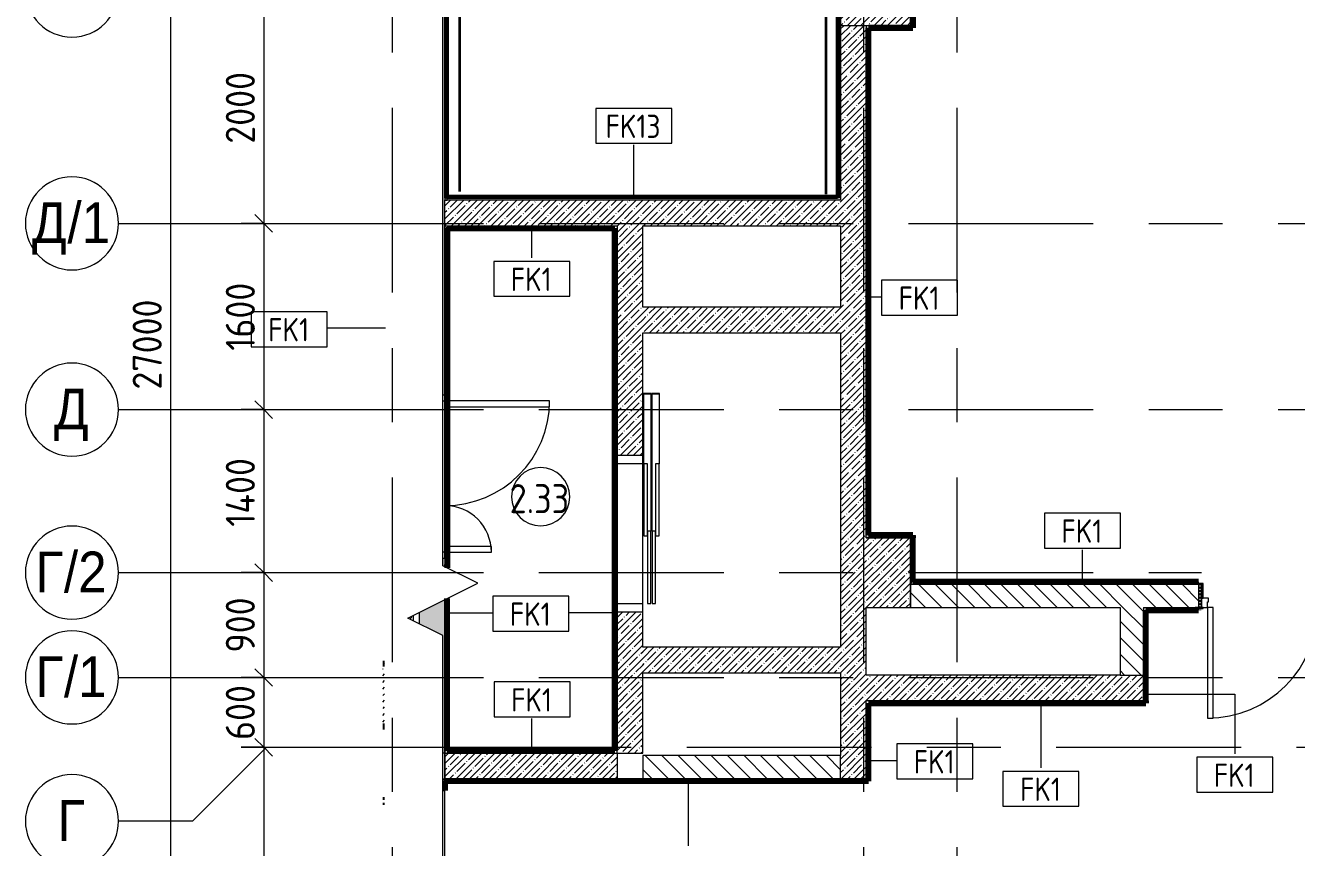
# Model space of a CAD drawing. Header units: millimetres. Extents: x 35157 to 232994, y -8553 to 29000.
# Drawn here: x 35157 to 46077, y 9639 to 16700 of the extents above; entities that cross this region are included whole.
import ezdxf

# ---------------------------------------------------------------- set-up
doc = ezdxf.new("R2010")
doc.units = ezdxf.units.MM
doc.linetypes.add('Осевая', pattern=[3175, 635, -476.25, 1587.5, -476.25])
for name, color, linetype, lineweight in [('A-ANNO-DIMS', 7, 'Continuous', 9), ('A-ANNO-DIMS-100', 7, 'Continuous', 9), ('A-AREA-IDEN', 7, 'Continuous', 9), ('A-DETL-1', 7, 'Continuous', 35), ('A-DETL-GENF', 7, 'Continuous', 9), ('A-DOOR', 7, 'Continuous', 9), ('A-DOOR-2', 7, 'Continuous', 13), ('A-DOOR-FRAM', 7, 'Continuous', 13), ('A-DOOR-FRAM-1', 7, 'Continuous', 9), ('A-WALL', 7, 'Continuous', 9), ('A-WALL-IDEN', 7, 'Continuous', 9), ('I-WALL', 7, 'Continuous', 9), ('S-COLS', 7, 'Continuous', 9), ('Оси', 7, 'Continuous', 9), ('Оси-1', 7, 'Continuous', 20), ('Оси-2', 7, 'Осевая', 9)]:
    doc.layers.add(name, color=color, linetype=linetype, lineweight=lineweight)
for name, color, linetype, lineweight, true_color in [('A-WALL-4', 7, 'Continuous', 9, 0xff80c0), ('I-WALL-18', 5, 'Continuous', 50, 0x0000ff), ('I-WALL-5', 7, 'Continuous', 9, 0xc0c0c0), ('I-WALL-9', 7, 'Continuous', 80, 0xff80c0)]:
    doc.layers.add(name, color=color, linetype=linetype, lineweight=lineweight, true_color=true_color)
doc.styles.add('Arial', font='arial.ttf', dxfattribs={"width": 0.9, "height": 350})
doc.styles.add('GOST Common', font='GOST_Common.ttf', dxfattribs={"width": 0.9, "height": 200})
doc.styles.add('GOST Common_1', font='GOST_Common.ttf', dxfattribs={"width": 0.9, "height": 250})
doc.styles.add('ISOCPEUR', font='isocpeur.ttf', dxfattribs={"width": 0.9, "height": 250})
doc.dimstyles.new('ISO-2_5_0_9К_БОЛЬШОЙ', dxfattribs={"dimscale": 304.8, "dimtxt": 248.995294, "dimasz": 0.492126, "dimexe": 0.393701, "dimexo": 0.984252, "dimgap": 0, "dimtad": 1, "dimdec": 0, "dimrnd": 10, "dimzin": 0, "dimdsep": 46, "dimtxsty": 'ISOCPEUR', "dimblk1": 'OBLIQUE', "dimblk2": 'OBLIQUE', "dimsah": 1, "dimcen": 0.09, "dimdle": 0.393701, "dimazin": 0, "dimtfac": 1, "dimtdec": 4, "dimtix": 1, "dimtmove": 0, "dimatfit": 3, "dimfxl": 1, "dimtvp": 1, "dimtolj": 1, "dimtzin": 0, "dimarcsym": 2})
doc.dimstyles.new('ISO-2_5_0_9К_БОЛЬШОЙ_1', dxfattribs={"dimscale": 304.8, "dimtxt": 248.995294, "dimasz": 0.492126, "dimexe": 0.393701, "dimexo": 0.984252, "dimgap": 0, "dimtad": 1, "dimdec": 0, "dimrnd": 10, "dimzin": 0, "dimdsep": 46, "dimtxsty": 'ISOCPEUR', "dimblk1": 'OBLIQUE', "dimblk2": 'OBLIQUE', "dimsah": 1, "dimcen": 0.09, "dimdle": 0.393701, "dimazin": 0, "dimtfac": 1, "dimtdec": 4, "dimtix": 1, "dimtmove": 2, "dimatfit": 3, "dimfxl": 1, "dimtvp": 1, "dimtolj": 1, "dimtzin": 0, "dimarcsym": 2})
pattern_1 = [(135, (0, 0), (-70.71068, -70.71068), [])]
pattern_2 = [(45, (0, 0), (-57.02463, 57.02463), []), (45, (57.025, 0), (-57.02463, 57.02463), [100.806, -20.161, 3.353, -16.808])]
pattern_3 = [(0, (0, 0), (121.92, 30.48), [10.058, -81.382, 10.058, -81.382, -487.68]), (0, (0, 0), (121.92, 30.48), [-182.88, 10.058, -172.822, 10.058, -81.382, -213.36]), (0, (0, 0), (121.92, 30.48), [-457.2, 10.058, -50.902, 10.058, -142.342]), (120, (45.72, 15.24), (-87.356454, 90.345817), [10.058, -81.382, 10.058, -81.382, -487.68]), (120, (45.72, 15.24), (-87.356454, 90.345817), [-182.88, 10.058, -172.822, 10.058, -81.382, -213.36]), (120, (45.72, 15.24), (-87.356454, 90.345817), [-457.2, 10.058, -50.902, 10.058, -142.342]), (240, (60.96, 76.2), (-34.563546, -120.825817), [10.058, -81.382, 10.058, -81.382, -487.68]), (240, (60.96, 76.2), (-34.563546, -120.825817), [-182.88, 10.058, -172.822, 10.058, -81.382, -213.36]), (240, (60.96, 76.2), (-34.563546, -120.825817), [-457.2, 10.058, -50.902, 10.058, -142.342])]

# ---------------------------------------------------------------- blocks, each defined once
blk = doc.blocks.new('BSC_Колонна _Прямоугольная - 600х600-V18-План отделки стен 2 этажа в осях 12-23')
at = {"layer": 'S-COLS'}
h = blk.add_hatch(dxfattribs=at)
h.set_pattern_fill('FP_31', color=256, style=0, pattern_type=2)
h.set_pattern_definition([(45, (-42460, -17000), (-57.02463, 57.02463), []), (45, (-42402.975, -17000), (-57.02463, 57.02463), [100.806, -20.161, 3.353, -16.808])])
h.paths.add_polyline_path([(-300, -300), (300, -300), (300, 300), (-300, 300)])
for p, q in [((300, 300), (-300, 300)), ((-300, 300), (-300, -300)), ((300, -300), (300, 300)), ((-300, -300), (300, -300))]:
    blk.add_line(p, q, dxfattribs=at)
blk = doc.blocks.new('110_Дверь_СКБ_2Ст - Д-6_л__ ДОО_Дв_1450x2100h_Дверь из раздевальной в коридор-25835678-План отделки стен 2 этажа в осях 12-23')
at = {"layer": 'A-DOOR'}
h = blk.add_hatch(dxfattribs=at)
h.set_pattern_fill('FP_26', color=256, style=0, pattern_type=2)
h.set_pattern_definition([(135, (1576.41, 164.685), (-14.14214, -14.14214), []), (225, (1576.41, 164.685), (14.14214, -14.14214), [])])
h.paths.add_polyline_path([(737.5, 100), (712.5, 100), (712.5, -100), (737.5, -100)])
at = {"layer": 'A-DOOR-FRAM-1'}
h = blk.add_hatch(dxfattribs=at)
h.set_pattern_fill('FP_27', color=256, style=0, pattern_type=2)
h.set_pattern_definition([(45, (-546.384, 164.685), (-14.1421, 14.1421), []), (135, (-546.384, 164.685), (-14.1421, -14.1421), [])])
h.paths.add_polyline_path([(-687.5, -100), (-687.5, 100), (-712.5, 100), (-712.5, -100)])
at = {"layer": 'A-DOOR'}
for centre, radius, start, end in [((662.5, 100), 950, 90, 180), ((-637.5, 100), 350, 360, 90)]:
    blk.add_arc(centre, radius, start, end, dxfattribs=at)
at = {"layer": 'A-DOOR-2'}
for p, q in [((662.5, 1050), (612.5, 1050)), ((612.5, 1050), (612.5, 100)), ((662.5, 100), (662.5, 1050)), ((-637.5, 450), (-637.5, 100)), ((-587.5, 450), (-637.5, 450)), ((-587.5, 100), (-587.5, 450)), ((-637.5, 100), (-587.5, 100)), ((612.5, 100), (662.5, 100))]:
    blk.add_line(p, q, dxfattribs=at)
at = {"layer": 'A-DOOR-FRAM'}
for p, q in [((-672.5, 108), (-742.5, 108)), ((-742.5, 108), (-742.5, 100)), ((-742.5, 100), (-672.5, 100)), ((-687.5, 100), (-712.5, 100)), ((-712.5, 100), (-712.5, -100)), ((-637.5, 100), (-687.5, 100)), ((-687.5, 100), (-687.5, 20)), ((-687.5, -100), (-687.5, 100)), ((-687.5, 20), (-627.5, 20)), ((-672.5, 20), (-687.5, 20)), ((-687.5, 20), (-687.5, -100)), ((-672.5, 100), (-672.5, 108)), ((-672.5, -100), (-672.5, 20)), ((-637.5, 50), (-637.5, 100)), ((-627.5, 50), (-637.5, 50)), ((-627.5, 20), (-627.5, 50)), ((662.5, 50), (652.5, 50)), ((652.5, 50), (652.5, 20)), ((652.5, 20), (712.5, 20)), ((662.5, 100), (662.5, 50)), ((712.5, 100), (662.5, 100)), ((767.5, 108), (697.5, 108)), ((697.5, 108), (697.5, 100)), ((697.5, 100), (767.5, 100)), ((712.5, 20), (697.5, 20)), ((697.5, 20), (697.5, -100)), ((712.5, 20), (712.5, 100)), ((737.5, 100), (712.5, 100)), ((712.5, 100), (712.5, -100)), ((712.5, -100), (712.5, 20)), ((737.5, -100), (737.5, 100)), ((767.5, 100), (767.5, 108)), ((-672.5, -100), (-742.5, -100)), ((-742.5, -100), (-742.5, -108)), ((-742.5, -108), (-672.5, -108)), ((-712.5, -100), (-687.5, -100)), ((-687.5, -100), (-672.5, -100)), ((-672.5, -108), (-672.5, -100)), ((697.5, -100), (712.5, -100)), ((767.5, -100), (697.5, -100)), ((697.5, -100), (697.5, -108)), ((697.5, -108), (767.5, -108)), ((712.5, -100), (737.5, -100)), ((767.5, -108), (767.5, -100))]:
    blk.add_line(p, q, dxfattribs=at)
blk = doc.blocks.new('110_Дверь_СКБ_2Ст - Д-2 1450x2100h_Лестничная клетка EIS60-31576737-План отделки стен 2 этажа в осях 12-23')
at = {"layer": 'A-DOOR'}
for centre, radius, start, end in [((-638, 110), 900, 0, 90), ((662, 110), 400, 90, 180)]:
    blk.add_arc(centre, radius, start, end, dxfattribs=at)
at = {"layer": 'A-DOOR-2'}
for p, q in [((-638, 1010), (-638, 110)), ((-588, 1010), (-638, 1010)), ((-588, 110), (-588, 1010)), ((662, 510), (612, 510)), ((612, 510), (612, 110)), ((662, 110), (662, 510)), ((-638, 110), (-588, 110)), ((612, 110), (662, 110))]:
    blk.add_line(p, q, dxfattribs=at)
at = {"layer": 'A-DOOR-FRAM'}
for p, q in [((-672, 118), (-742, 118)), ((-742, 118), (-742, 110)), ((-742, 110), (-672, 110)), ((-638, 110), (-688, 110)), ((-688, 110), (-688, 93)), ((-672, 110), (-672, 118)), ((-638, 93), (-638, 110)), ((662, 110), (662, 93)), ((712, 110), (662, 110)), ((768, 118), (698, 118)), ((698, 118), (698, 110)), ((698, 110), (768, 110)), ((712, 93), (712, 110)), ((768, 110), (768, 118))]:
    blk.add_line(p, q, dxfattribs=at)
blk = doc.blocks.new('BSC_Колонна _Прямоугольная - 500х500-V43-План отделки стен 2 этажа в осях 12-23')
at = {"layer": 'S-COLS'}
h = blk.add_hatch(dxfattribs=at)
h.set_pattern_fill('FP_62', color=256, style=0, pattern_type=2)
h.set_pattern_definition([(45, (-38240, -10950), (-57.02463, 57.02463), []), (45, (-38182.975, -10950), (-57.02463, 57.02463), [100.806, -20.161, 3.353, -16.808])])
h.paths.add_polyline_path([(-14, -250), (3, -250), (3, 250), (-14, 250), (-14, -68)])
for p, q in [((3, 250), (-14, 250)), ((-14, -250), (3, -250))]:
    blk.add_line(p, q, dxfattribs=at)
blk = doc.blocks.new('DOR_Дверь лифта - 1350х2050h-19118285-План отделки стен 2 этажа в осях 12-23')
at = {"layer": 'A-DOOR'}
for p, q in [((600, 110), (-600, 110)), ((-600, 110), (-600, -110)), ((600, -110), (600, 110)), ((-600, -110), (600, -110)), ((-600, -150), (-600, -180)), ((20, -150), (-600, -150)), ((-600, -180), (20, -180)), ((-600, -190), (-600, -220)), ((20, -190), (-600, -190)), ((-20, -120), (-20, -150)), ((600, -120), (-20, -120)), ((-20, -150), (600, -150)), ((20, -180), (20, -150)), ((20, -220), (20, -190)), ((600, -150), (600, -120)), ((-600, -220), (20, -220)), ((-20, -220), (-20, -250)), ((600, -220), (-20, -220)), ((-20, -250), (600, -250)), ((600, -250), (600, -220))]:
    blk.add_line(p, q, dxfattribs=at)
at = {"layer": 'A-DOOR-2'}
for p, q in [((-675, -110), (-600, -110)), ((600, -110), (675, -110))]:
    blk.add_line(p, q, dxfattribs=at)
at = {"layer": 'A-DOOR-FRAM'}
for p, q in [((1200, -180), (20, -180)), ((20, -180), (20, -183)), ((20, -183), (1203, -183)), ((1203, -187), (20, -187)), ((20, -187), (20, -190)), ((20, -190), (1200, -190)), ((600, -117), (600, -120)), ((1203, -117), (600, -117)), ((600, -120), (1200, -120)), ((1200, -120), (1200, -180)), ((1200, -190), (1200, -250)), ((1203, -183), (1203, -117)), ((1203, -253), (1203, -187)), ((600, -250), (600, -253)), ((1200, -250), (600, -250)), ((600, -253), (1203, -253))]:
    blk.add_line(p, q, dxfattribs=at)
blk = doc.blocks.new('Дверь_Витражная_остекление_ - ДВН_ДАО_Главный вход_1800 в свету 5-32258809-План отделки стен 2 этажа в осях 12-23')
at = {"layer": 'A-DETL-GENF'}
for p, q in [((-993, -310), (-993, -293)), ((-993, -293), (-993, -310)), ((-983, -310), (-983, -293)), ((-948, -310), (-948, -293)), ((-948, -310), (-948, -293)), ((-939, -310), (-939, -293)), ((989, -310), (989, -293)), ((998, -310), (998, -293)), ((998, -293), (998, -310)), ((1033, -310), (1033, -293)), ((1043, -310), (1043, -293)), ((1043, -310), (1043, -293))]:
    blk.add_line(p, q, dxfattribs=at)
at = {"layer": 'A-DOOR'}
for p, q in [((-993, -310), (-993, -293)), ((993, -310), (993, -293))]:
    blk.add_line(p, q, dxfattribs=at)
for centre, start, end in [((-993, -20), 342.9941, 343.9952), ((993, -20), 196.0048, 197.0059)]:
    blk.add_arc(centre, 993, start, end, dxfattribs=at)
blk = doc.blocks.new('DET_L_Линия разрыва - М100-30654842-План отделки стен 2 этажа в осях 12-23')
at = {"layer": 'A-DETL-GENF'}
for p, q in [((11890, 300), (11740, 0)), ((12190, -300), (11890, 300)), ((11740, 0), (0, 0)), ((12340, 0), (12190, -300)), ((24080, 0), (12340, 0))]:
    blk.add_line(p, q, dxfattribs=at)
blk = doc.blocks.new('Ось сетки - D8-29747960-План отделки стен 2 этажа в осях 12-23')
at = {"layer": 'Оси-1'}
for start, end in [(360, 180), (180, 360)]:
    blk.add_arc((0, 0), 4, start, end, dxfattribs=at)
blk = doc.blocks.new('DIMBLOCK5-План отделки стен 2 этажа в осях 12-23')
at = {"layer": 'A-ANNO-DIMS-100', "lineweight": 20}
for p, q in [((37204, 17000), (37129, 17075)), ((37204, 17000), (37279, 16925)), ((37204, 15000), (37129, 15075)), ((37204, 15000), (37279, 14925))]:
    blk.add_line(p, q, dxfattribs=at)
at = {"layer": 'A-ANNO-DIMS-100'}
for p, q in [((37010, 17000), (37324, 17000)), ((37204, 17000), (37010, 17000)), ((37204, 17000), (37204, 15000)), ((37010, 15000), (37324, 15000)), ((37204, 15000), (37010, 15000))]:
    blk.add_line(p, q, dxfattribs=at)
at = {"layer": 'A-ANNO-DIMS-100', "color": 0, "insert": (36878, 15684), "char_height": 250, "width": 758.48, "attachment_point": 1, "rotation": 90, "line_spacing_factor": 1.149209, "style": 'ISOCPEUR'}
blk.add_mtext('2000', dxfattribs=at)
blk = doc.blocks.new('_Oblique')
at = {"color": 0, "linetype": 'ByBlock', "lineweight": -2}
blk.add_line((-0.5, -0.5), (0.5, 0.5), dxfattribs=at)
blk = doc.blocks.new('DIMBLOCK6-План отделки стен 2 этажа в осях 12-23')
at = {"layer": 'A-ANNO-DIMS-100', "lineweight": 20}
for p, q in [((37204, 15000), (37129, 15075)), ((37204, 15000), (37279, 14925)), ((37204, 13400), (37129, 13475)), ((37204, 13400), (37279, 13325))]:
    blk.add_line(p, q, dxfattribs=at)
at = {"layer": 'A-ANNO-DIMS-100'}
for p, q in [((37010, 15000), (37324, 15000)), ((37204, 15000), (37010, 15000)), ((37204, 15000), (37204, 13400)), ((37010, 13400), (37324, 13400)), ((37204, 13400), (37010, 13400))]:
    blk.add_line(p, q, dxfattribs=at)
at = {"layer": 'A-ANNO-DIMS-100', "color": 0, "insert": (36878, 13906), "char_height": 250, "width": 706.76, "attachment_point": 1, "rotation": 90, "line_spacing_factor": 1.149209, "style": 'ISOCPEUR'}
blk.add_mtext('1600', dxfattribs=at)
blk = doc.blocks.new('DIMBLOCK7-План отделки стен 2 этажа в осях 12-23')
at = {"layer": 'A-ANNO-DIMS-100', "lineweight": 20}
for p, q in [((37204, 13400), (37129, 13475)), ((37204, 13400), (37279, 13325)), ((37204, 12000), (37129, 12075)), ((37204, 12000), (37279, 11925))]:
    blk.add_line(p, q, dxfattribs=at)
at = {"layer": 'A-ANNO-DIMS-100'}
for p, q in [((37010, 13400), (37324, 13400)), ((37204, 13400), (37010, 13400)), ((37204, 13400), (37204, 12000)), ((37010, 12000), (37324, 12000)), ((37204, 12000), (37010, 12000))]:
    blk.add_line(p, q, dxfattribs=at)
at = {"layer": 'A-ANNO-DIMS-100', "color": 0, "insert": (36878, 12394), "char_height": 250, "width": 735.49, "attachment_point": 1, "rotation": 90, "line_spacing_factor": 1.149209, "style": 'ISOCPEUR'}
blk.add_mtext('1400', dxfattribs=at)
blk = doc.blocks.new('DIMBLOCK8-План отделки стен 2 этажа в осях 12-23')
at = {"layer": 'A-ANNO-DIMS-100', "lineweight": 20}
for p, q in [((37204, 12000), (37129, 12075)), ((37204, 12000), (37279, 11925)), ((37204, 11100), (37129, 11175)), ((37204, 11100), (37279, 11025))]:
    blk.add_line(p, q, dxfattribs=at)
at = {"layer": 'A-ANNO-DIMS-100'}
for p, q in [((37010, 12000), (37324, 12000)), ((37204, 12000), (37010, 12000)), ((37204, 12000), (37204, 11100)), ((37010, 11100), (37324, 11100)), ((37204, 11100), (37010, 11100))]:
    blk.add_line(p, q, dxfattribs=at)
at = {"layer": 'A-ANNO-DIMS-100', "color": 0, "insert": (36878, 11313), "char_height": 250, "width": 568.86, "attachment_point": 1, "rotation": 90, "line_spacing_factor": 1.149209, "style": 'ISOCPEUR'}
blk.add_mtext('900', dxfattribs=at)
blk = doc.blocks.new('DIMBLOCK9-План отделки стен 2 этажа в осях 12-23')
at = {"layer": 'A-ANNO-DIMS-100', "lineweight": 20}
for p, q in [((37204, 11100), (37129, 11175)), ((37204, 11100), (37279, 11025)), ((37204, 10500), (37129, 10575)), ((37204, 10500), (37279, 10425))]:
    blk.add_line(p, q, dxfattribs=at)
at = {"layer": 'A-ANNO-DIMS-100'}
for p, q in [((37010, 11100), (37324, 11100)), ((37204, 11100), (37010, 11100)), ((37204, 11100), (37204, 10500)), ((37010, 10500), (37324, 10500)), ((37204, 10500), (37010, 10500))]:
    blk.add_line(p, q, dxfattribs=at)
at = {"layer": 'A-ANNO-DIMS-100', "color": 0, "insert": (36878, 10563), "char_height": 250, "width": 568.86, "attachment_point": 1, "rotation": 90, "line_spacing_factor": 1.149209, "style": 'ISOCPEUR'}
blk.add_mtext('600', dxfattribs=at)
blk = doc.blocks.new('DIMBLOCK10-План отделки стен 2 этажа в осях 12-23')
at = {"layer": 'A-ANNO-DIMS-100'}
for p, q in [((37010, 10500), (37324, 10500)), ((37204, 10500), (37010, 10500)), ((37204, 10500), (37204, 7800)), ((37010, 7800), (37324, 7800)), ((37204, 7800), (37010, 7800))]:
    blk.add_line(p, q, dxfattribs=at)
at = {"layer": 'A-ANNO-DIMS-100', "lineweight": 20}
for p, q in [((37204, 10500), (37129, 10575)), ((37204, 10500), (37279, 10425)), ((37204, 7800), (37129, 7875)), ((37204, 7800), (37279, 7725))]:
    blk.add_line(p, q, dxfattribs=at)
at = {"layer": 'A-ANNO-DIMS-100', "color": 0, "insert": (36878, 8834), "char_height": 250, "width": 758.48, "attachment_point": 1, "rotation": 90, "line_spacing_factor": 1.149209, "style": 'ISOCPEUR'}
blk.add_mtext('2700', dxfattribs=at)
blk = doc.blocks.new('DIMBLOCK13-План отделки стен 2 этажа в осях 12-23')
at = {"layer": 'A-ANNO-DIMS-100'}
for p, q in [((36404, 27120), (36404, -120)), ((36210, 27000), (36524, 27000)), ((36404, 27000), (36210, 27000)), ((36210, 0), (36524, 0)), ((36404, 0), (36210, 0))]:
    blk.add_line(p, q, dxfattribs=at)
at = {"layer": 'A-ANNO-DIMS-100', "lineweight": 20}
for p, q in [((36404, 27000), (36329, 27075)), ((36404, 27000), (36479, 26925)), ((36404, 0), (36329, 75)), ((36404, 0), (36479, -75))]:
    blk.add_line(p, q, dxfattribs=at)
at = {"layer": 'A-ANNO-DIMS-100', "color": 0, "insert": (36078, 13572), "char_height": 250, "width": 948.1, "attachment_point": 1, "rotation": 90, "line_spacing_factor": 1.149209, "style": 'ISOCPEUR'}
blk.add_mtext('27000', dxfattribs=at)
blk = doc.blocks.new('М_стена_0001 - Типоразмер_без рамки-25382661-План отделки стен 2 этажа в осях 12-23')
at = {"layer": 'A-WALL-IDEN'}
for p, q in [((3.26, 1.52), (-3.27, 1.52)), ((-3.27, 1.52), (-3.27, -1.48)), ((3.26, -1.48), (3.26, 1.52)), ((-3.27, -1.48), (3.26, -1.48))]:
    blk.add_line(p, q, dxfattribs=at)
blk = doc.blocks.new('Марка_Помещения - Номер-25198446-План отделки стен 2 этажа в осях 12-23')
at = {"layer": 'A-AREA-IDEN'}
for start, end in [(360, 180), (180, 360)]:
    blk.add_arc((0, 0), 2.5, start, end, dxfattribs=at)

msp = doc.modelspace()

# ---------------------------------------------------------------- hatches: boundary and pattern name
at = {"layer": 'I-WALL'}
h = msp.add_hatch(dxfattribs=at)
h.set_pattern_fill('FP_18', color=256, style=0, pattern_type=2)
h.set_pattern_definition(pattern_2)
h.paths.add_polyline_path([(38742.7, 10450), (38760, 10450), (38760, 11768.5), (38540, 11658.5), (38540, 11561.2), (38742.7, 11459.9), (38742.7, 10469.7)])
h.paths.add_polyline_path([(38760, 12051.2), (38760, 12125), (38742.7, 12125), (38742.7, 12059.9), (38749.4, 12056.5)])
h.paths.add_polyline_path([(38742.7, 13525), (38760, 13525), (38760, 21575), (38742.7, 21575), (38742.7, 13580)])
h.paths.add_polyline_path([(38742.7, 22975), (38760, 22975), (38760, 23420.3), (38742.7, 23420.3), (38742.7, 23030)])
h = msp.add_hatch(dxfattribs=at)
h.set_pattern_fill('FP_63', color=256, style=0, pattern_type=2)
h.set_pattern_definition(pattern_3)
h.paths.add_polyline_path([(38760, 15200), (38780, 15200), (38780, 21575), (38768, 21575), (38768, 21520), (38760, 21520), (38760, 15220)])
h.paths.add_polyline_path([(38780, 22975), (38780, 23380), (38760, 23380), (38760, 23030), (38768, 23030), (38768, 22975)])
h = msp.add_hatch(dxfattribs=at)
h.set_pattern_fill('FP_63', color=256, style=0, pattern_type=2)
h.set_pattern_definition(pattern_3)
h.paths.add_polyline_path([(42160, 15220), (42160, 23380), (42140, 23380), (42140, 15220)])
h = msp.add_hatch(dxfattribs=at)
h.set_pattern_fill('FP_63', color=256, style=0, pattern_type=2)
h.set_pattern_definition(pattern_3)
h.paths.add_polyline_path([(42780, 16680), (42780, 17320), (42760, 17320), (42760, 16680)])
h = msp.add_hatch(dxfattribs=at)
h.set_pattern_fill('FP_18', color=256, style=0, pattern_type=2)
h.set_pattern_definition(pattern_2)
h.paths.add_polyline_path([(42380, 15200), (42380, 16700), (42160, 16700), (42160, 15200)])
h = msp.add_hatch(dxfattribs=at)
h.set_pattern_fill('FP_63', color=256, style=0, pattern_type=2)
h.set_pattern_definition(pattern_3)
h.paths.add_polyline_path([(42400, 16680), (42760, 16680), (42760, 16700), (42380, 16700), (42380, 16680)])
h = msp.add_hatch(dxfattribs=at)
h.set_pattern_fill('FP_63', color=256, style=0, pattern_type=2)
h.set_pattern_definition(pattern_3)
h.paths.add_polyline_path([(42380, 12300), (42400, 12300), (42400, 16680), (42380, 16680), (42380, 14336.8)])
h = msp.add_hatch(dxfattribs=at)
h.set_pattern_fill('FP_63', color=256, style=0, pattern_type=2)
h.set_pattern_definition(pattern_3)
h.paths.add_polyline_path([(38760, 15200), (38780, 15200), (38780, 15220), (38760, 15220)])
h.paths.add_polyline_path([(42160, 15200), (42160, 15220), (42140, 15220), (42140, 15200)])
h = msp.add_hatch(dxfattribs=at)
h.set_pattern_fill('FP_18', color=256, style=0, pattern_type=2)
h.set_pattern_definition(pattern_2)
h.paths.add_polyline_path([(40460, 14980), (42380, 14980), (42380, 15200), (38760, 15200), (38760, 14980), (40240, 14980)])
h = msp.add_hatch(dxfattribs=at)
h.set_pattern_fill('FP_63', color=256, style=0, pattern_type=2)
h.set_pattern_definition(pattern_3)
h.paths.add_polyline_path([(41226.9, 15200), (42140, 15200), (42140, 15220), (38780, 15220), (38780, 15200), (40460, 15200)])
h = msp.add_hatch(dxfattribs=at)
h.set_pattern_fill('FP_63', color=256, style=0, pattern_type=2)
h.set_pattern_definition(pattern_3)
h.paths.add_polyline_path([(40219, 14960), (40240, 14960), (40240, 14980), (38760, 14980), (38760, 14960), (38780, 14960)])
h = msp.add_hatch(dxfattribs=at)
h.set_pattern_fill('FP_18', color=256, style=0, pattern_type=2)
h.set_pattern_definition(pattern_2)
h.paths.add_polyline_path([(40460, 14280), (40460, 14980), (40240, 14980), (40240, 14280)])
h = msp.add_hatch(dxfattribs=at)
h.set_pattern_fill('FP_18', color=256, style=0, pattern_type=2)
h.set_pattern_definition(pattern_2)
h.paths.add_polyline_path([(42160, 10230), (42380, 10230), (42380, 11700), (42160, 11700), (42160, 10430)])
h.paths.add_polyline_path([(42160, 12300), (42380, 12300), (42380, 14980), (42160, 14980), (42160, 14060)])
h = msp.add_hatch(dxfattribs=at)
h.set_pattern_fill('FP_63', color=256, style=0, pattern_type=2)
h.set_pattern_definition(pattern_3)
h.paths.add_polyline_path([(38760, 10450), (38780, 10450), (38780, 11778.5), (38760, 11768.5), (38760, 10599.2)])
h.paths.add_polyline_path([(38780, 12041.2), (38780, 12125), (38768, 12125), (38768, 12070), (38760, 12070), (38760, 12051.2), (38779.3, 12041.5)])
h.paths.add_polyline_path([(38780, 13525), (38780, 14960), (38760, 14960), (38760, 13580), (38768, 13580), (38768, 13525)])
h = msp.add_hatch(dxfattribs=at)
h.set_pattern_fill('FP_63', color=256, style=0, pattern_type=2)
h.set_pattern_definition(pattern_3)
h.paths.add_polyline_path([(40240, 10470), (40240, 14960), (40220, 14960), (40220, 10470)])
h = msp.add_hatch(dxfattribs=at)
h.set_pattern_fill('FP_18', color=256, style=0, pattern_type=2)
h.set_pattern_definition(pattern_2)
h.paths.add_polyline_path([(40240, 10450), (40460, 10450), (40460, 11660), (40240, 11660), (40240, 10470)])
h.paths.add_polyline_path([(40240, 13010), (40460, 13010), (40460, 14280), (40240, 14280)])
h = msp.add_hatch(dxfattribs=at)
h.set_pattern_fill('FP_18', color=256, style=0, pattern_type=2)
h.set_pattern_definition(pattern_2)
h.paths.add_polyline_path([(40460, 14060), (42160, 14060), (42160, 14280), (40460, 14280)])
h = msp.add_hatch(dxfattribs=at)
h.set_pattern_fill('FP_63', color=256, style=0, pattern_type=2)
h.set_pattern_definition(pattern_3)
h.paths.add_polyline_path([(42780, 12300), (42780, 12320), (42400, 12320), (42400, 12300), (42760, 12300)])
h = msp.add_hatch(dxfattribs=at)
h.set_pattern_fill('FP_63', color=256, style=0, pattern_type=2)
h.set_pattern_definition(pattern_3)
h.paths.add_polyline_path([(42780, 11900), (42780, 12300), (42760, 12300), (42760, 11900)])
h = msp.add_hatch(dxfattribs=at)
h.set_pattern_fill('FP_63', color=256, style=0, pattern_type=2)
h.set_pattern_definition(pattern_3)
h.paths.add_polyline_path([(44227.6, 11900), (45205.7, 11900), (45205.7, 11908), (45235.7, 11908), (45235.7, 11920), (42780, 11920), (42780, 11900)])
h.paths.add_polyline_path([(48160, 11900), (48160, 11920), (46685.7, 11920), (46685.7, 11908), (46715.7, 11908), (46715.7, 11900), (47228.2, 11900)])
h = msp.add_hatch(dxfattribs=at)
h.set_pattern_fill('FP_20', color=256, style=0, pattern_type=2)
h.set_pattern_definition(pattern_1)
h.paths.add_polyline_path([(47460.7, 11700), (48160, 11700), (48160, 11900), (46685.7, 11900), (46685.7, 11700), (47260.7, 11700)])
h.paths.add_polyline_path([(51710, 11700), (51710, 11900), (48760, 11900), (48760, 11700), (50228.9, 11700)])
h.paths.add_polyline_path([(44760.7, 11700), (45235.7, 11700), (45235.7, 11900), (42760, 11900), (42760, 11700), (44560.7, 11700)])
h = msp.add_hatch(dxfattribs=at)
h.set_pattern_fill('FP_20', color=256, style=0, pattern_type=2)
h.set_pattern_definition(pattern_1)
h.paths.add_polyline_path([(44760.7, 11120), (44760.7, 11700), (44560.7, 11700), (44560.7, 11120)])
h = msp.add_hatch(dxfattribs=at)
h.set_pattern_fill('FP_63', color=256, style=0, pattern_type=2)
h.set_pattern_definition(pattern_3)
h.paths.add_polyline_path([(47240.7, 11680), (47240.7, 11700), (46715.7, 11698.9), (46715.7, 11692), (46685.7, 11692), (46685.7, 11680), (47239.7, 11680)])
h.paths.add_polyline_path([(45235.7, 11680), (45235.7, 11692), (45205.7, 11692), (45205.7, 11700), (44760.7, 11700), (44760.7, 11680), (45205.7, 11680)])
h = msp.add_hatch(dxfattribs=at)
h.set_pattern_fill('FP_18', color=256, style=0, pattern_type=2)
h.set_pattern_definition(pattern_2)
h.paths.add_polyline_path([(38490, 11586.2), (38490, 11633.5), (38442.7, 11609.9)])
h = msp.add_hatch(dxfattribs=at)
h.set_pattern_fill('FP_63', color=256, style=0, pattern_type=2)
h.set_pattern_definition(pattern_3)
h.paths.add_polyline_path([(44760.7, 10900), (44780.7, 10900), (44780.7, 11680), (44760.7, 11680), (44760.7, 11120)])
h = msp.add_hatch(dxfattribs=at)
h.set_pattern_fill('FP_18', color=256, style=0, pattern_type=2)
h.set_pattern_definition(pattern_2)
h.paths.add_polyline_path([(41226.9, 11140), (42160, 11140), (42160, 11360), (40460, 11360), (40460, 11140)])
h = msp.add_hatch(dxfattribs=at)
h.set_pattern_fill('FP_63', color=256, style=0, pattern_type=2)
h.set_pattern_definition(pattern_3)
h.paths.add_polyline_path([(38226.2, 11200), (38242.7, 11200), (38242.7, 11220), (38226.2, 11220)])
h = msp.add_hatch(dxfattribs=at)
h.set_pattern_fill('FP_18', color=256, style=0, pattern_type=2)
h.set_pattern_definition(pattern_2)
h.paths.add_polyline_path([(44760.7, 10900), (44760.7, 11120), (42380, 11120), (42380, 10900), (44227.6, 10900)])
h = msp.add_hatch(dxfattribs=at)
h.set_pattern_fill('FP_63', color=256, style=0, pattern_type=2)
h.set_pattern_definition(pattern_3)
h.paths.add_polyline_path([(42380, 10210), (42400, 10210), (42400, 10900), (42380, 10900), (42380, 10230)])
h = msp.add_hatch(dxfattribs=at)
h.set_pattern_fill('FP_63', color=256, style=0, pattern_type=2)
h.set_pattern_definition(pattern_3)
h.paths.add_polyline_path([(42401, 10880), (44780.7, 10880), (44780.7, 10900), (42400, 10900), (42400, 10880)])
h = msp.add_hatch(dxfattribs=at)
h.set_pattern_fill('FP_63', color=256, style=0, pattern_type=2)
h.set_pattern_definition(pattern_3)
h.paths.add_polyline_path([(38242.7, 10680), (38242.7, 10700), (38226.2, 10700), (38226.2, 10680)])
h = msp.add_hatch(dxfattribs=at)
h.set_pattern_fill('FP_18', color=256, style=0, pattern_type=2)
h.set_pattern_definition(pattern_2)
h.paths.add_polyline_path([(39726.6, 10230), (40240, 10230), (40240, 10450), (38760, 10450), (38760, 10230), (38781, 10230)])
h = msp.add_hatch(dxfattribs=at)
h.set_pattern_fill('FP_63', color=256, style=0, pattern_type=2)
h.set_pattern_definition(pattern_3)
h.paths.add_polyline_path([(39726.6, 10450), (40240, 10450), (40240, 10470), (38780, 10470), (38780, 10450)])
h = msp.add_hatch(dxfattribs=at)
h.set_pattern_fill('FP_20', color=256, style=0, pattern_type=2)
h.set_pattern_definition(pattern_1)
h.paths.add_polyline_path([(40460, 10230), (42160, 10230), (42160, 10430), (40460, 10430)])
h = msp.add_hatch(dxfattribs=at)
h.set_pattern_fill('FP_63', color=256, style=0, pattern_type=2)
h.set_pattern_definition(pattern_3)
h.paths.add_polyline_path([(38742.7, 10210), (38781, 10210), (38781, 10230), (38742.7, 10230)])
h = msp.add_hatch(dxfattribs=at)
h.set_pattern_fill('FP_63', color=256, style=0, pattern_type=2)
h.set_pattern_definition(pattern_3)
h.paths.add_polyline_path([(38760, 7900), (38760, 8000), (38742.7, 8000), (38742.7, 7900)])
h.paths.add_polyline_path([(38742.7, 10130), (38760, 10130), (38760, 10230), (38742.7, 10230), (38742.7, 10140.5)])
h = msp.add_hatch(dxfattribs=at)
h.set_pattern_fill('FP_63', color=256, style=0, pattern_type=2)
h.set_pattern_definition(pattern_3)
h.paths.add_polyline_path([(38781, 10210), (42380, 10210), (42380, 10230), (38781, 10230)])
at = {"layer": 'S-COLS'}
h = msp.add_hatch(dxfattribs=at)
h.set_pattern_fill('FP_18', color=256, style=0, pattern_type=2)
h.set_pattern_definition(pattern_2)
h.paths.add_polyline_path([(42160, 11700), (42760, 11700), (42760, 12300), (42160, 12300)])

# ---------------------------------------------------------------- linework, layer by layer
at = {"layer": 'A-DETL-1'}
for p, q in [((38885.5, 23274.5), (38885.5, 15274.5)), ((38780, 15220), (38780, 21580)), ((42034.5, 15250.5), (42034.5, 21310.5)), ((42129, 15220), (42129, 21300)), ((42129, 15220), (38780, 15220))]:
    msp.add_line(p, q, dxfattribs=at)
at = {"layer": 'A-WALL'}
for p, q in [((38760, 15220), (38760, 21520)), ((42380, 16700), (42380, 15200)), ((42400, 12321), (42400, 16680)), ((38760, 15200), (38780, 15200)), ((38780, 15200), (38780, 15220)), ((38760, 14980), (40240, 14980)), ((38760, 14980), (38760, 13580)), ((40240, 14980), (40240, 14280)), ((38780, 14959), (38780, 14960)), ((40219, 14960), (40220, 14960)), ((42780, 12320), (42400, 12320)), ((38760, 12051.2), (38760, 12070)), ((38780, 12041.2), (38780, 12100)), ((42780, 11920), (42780, 11921)), ((42760, 11900), (45205.7, 11900)), ((38760, 11768.5), (38760, 10450)), ((38780, 10470), (38780, 11778.5)), ((44760.7, 11700), (45205.7, 11700)), ((44760.7, 11700), (44760.7, 11120)), ((40240, 10450), (40240, 11660)), ((44780.7, 11680), (45235.7, 11680)), ((44780.7, 11679), (44780.7, 11680)), ((38226.2, 11220), (38242.7, 11220)), ((44560.7, 11120), (44760.7, 11120)), ((44760.7, 10900), (42380, 10900)), ((42400, 10210), (42400, 10880)), ((42400, 10880), (44780.7, 10880)), ((38760, 10450), (40240, 10450)), ((38781, 10470), (40220, 10470)), ((42160, 10230), (42160, 10430)), ((38760, 10209), (38760, 10210)), ((40240, 10230), (38781, 10230)), ((40240, 10230), (38781, 10230))]:
    msp.add_line(p, q, dxfattribs=at)
at = {"layer": 'A-WALL-4'}
for p, q in [((42401, 16680), (42400, 16680)), ((40219, 14960), (38780, 14960)), ((38780, 14959), (38780, 13550)), ((42400, 12321), (42400, 12320)), ((42780, 12300), (42780, 11921)), ((44780.7, 11679), (44780.7, 10900)), ((38760, 10209), (38760, 10130))]:
    msp.add_line(p, q, dxfattribs=at)
at = {"layer": 'A-WALL-IDEN'}
for p, q in [((40382.8, 15246.2), (40382.8, 15674)), ((39505.8, 14959.5), (39505.8, 14703.7)), ((42400.5, 14369.9), (42511.4, 14369.9)), ((38249.5, 14098.8), (37748.5, 14098.8)), ((44236.8, 11920.5), (44236.8, 12197.2)), ((38780.5, 11655.6), (39171.4, 11655.6)), ((40219.5, 11655.6), (39824.6, 11655.6)), ((44781.2, 10956.2), (45545.5, 10956.2)), ((45545.5, 10956.2), (45545.5, 10444.2)), ((43881, 10879.5), (43881, 10323.7)), ((39508.7, 10470.5), (39508.7, 10747.2)), ((42400.5, 10387.5), (42641.5, 10387.5)), ((40849.4, 10209.5), (40849.4, 9653.7))]:
    msp.add_line(p, q, dxfattribs=at)
at = {"layer": 'I-WALL-18'}
for p, q in [((38781, 20600), (38781, 15220.5)), ((42139, 15220), (42139, 16820.4)), ((42139, 16620.4), (42140, 16620.4)), ((38781, 16499.6), (38780, 16499.6)), ((38781, 16398.1), (38780, 16398.1)), ((38780, 15231), (42139, 15231)), ((42139, 15230), (38780, 15230)), ((38780, 15220.5), (38781, 15220.5))]:
    msp.add_line(p, q, dxfattribs=at)
at = {"layer": 'I-WALL-5'}
for p, q in [((42140, 23380), (42140, 15220)), ((38780, 15220), (38780, 21575)), ((42160, 16700), (42160, 15200)), ((38760, 15220), (42140, 15220)), ((38760, 15220), (38760, 15200)), ((42160, 15200), (38780, 15200)), ((42380, 12300), (42380, 15200)), ((40460, 14980), (42160, 14980)), ((40460, 14280), (40460, 14980)), ((42160, 14980), (42160, 14280)), ((40240, 12935), (40240, 14280)), ((42160, 14280), (40460, 14280)), ((40460, 13010), (40460, 14060)), ((40460, 14060), (42160, 14060)), ((42160, 14060), (42160, 12300)), ((38768, 13525), (38780, 13525)), ((40240, 13010), (40460, 13010)), ((42380, 12300), (42760, 12300)), ((42760, 12300), (42760, 11700)), ((38768, 12125), (38780, 12125)), ((45235.7, 11908), (45235.7, 11920)), ((40240, 11660), (40240, 11735)), ((42160, 11700), (42160, 11360)), ((42380, 11120), (42380, 11700)), ((42760, 11700), (44560.7, 11700)), ((44560.7, 11700), (44560.7, 11120)), ((45235.7, 11680), (45235.7, 11692)), ((38490, 11586.2), (38490, 11633.5)), ((38540, 11658.5), (38540, 11561.2)), ((40460, 11660), (40240, 11660)), ((40460, 11360), (40460, 11660)), ((42160, 11360), (40460, 11360)), ((40460, 10450), (40460, 11140)), ((40460, 11140), (42160, 11140)), ((42160, 11140), (42160, 10430)), ((44560.7, 11120), (42380, 11120)), ((44760.7, 10900), (44760.7, 11120)), ((42380, 10230), (42380, 10900)), ((38760, 10450), (38742.7, 10450)), ((38760, 10450), (38760, 10230)), ((40240, 10450), (40460, 10450)), ((40240, 10450), (40240, 10230)), ((42160, 10430), (40460, 10430)), ((40460, 10430), (40460, 10230)), ((38742.7, 10230), (38781, 10230)), ((38742.7, 10230), (38760, 10230)), ((38760, 10210), (38742.7, 10210)), ((38760, 10210), (38760, 10230)), ((42380, 10230), (40240, 10230)), ((38742.7, 10130), (38760, 10130))]:
    msp.add_line(p, q, dxfattribs=at)
at = {"layer": 'I-WALL-9'}
for p, q in [((42780, 17320), (42780, 16680)), ((42781, 16679), (42781, 17321)), ((42780, 16680), (42401, 16680)), ((42401, 12321), (42401, 16679)), ((42401, 16679), (42781, 16679)), ((38781, 14959), (40219, 14959)), ((38781, 14959), (38781, 12040.7)), ((40219, 14959), (40219, 10471)), ((40220, 10470), (40220, 14960)), ((38780, 13550), (38780, 12100)), ((42781, 12321), (42401, 12321)), ((42780, 12320), (42780, 12300)), ((42781, 11921), (42781, 12321)), ((42780, 11920), (45235.7, 11920)), ((45235.7, 11921), (42781, 11921)), ((45235.7, 11920), (45235.7, 11921)), ((38781, 10470), (38781, 11779)), ((44781.7, 11679), (45235.7, 11679)), ((44781.7, 10879), (44781.7, 11679)), ((45235.7, 11679), (45235.7, 11680)), ((38226.2, 11221), (38242.7, 11221)), ((42401, 10209), (42401, 10879)), ((42401, 10879), (44781.7, 10879)), ((44780.7, 10900), (44780.7, 10880)), ((38226.2, 10680), (38242.7, 10680)), ((38226.2, 10679), (38242.7, 10679)), ((38780, 10471), (40219, 10471)), ((38781, 10470), (38780, 10470)), ((42400, 10210), (38760, 10210)), ((42401, 10209), (38761, 10209)), ((38761, 10209), (38761, 10130)), ((38760, 10130), (38761, 10130))]:
    msp.add_line(p, q, dxfattribs=at)
at = {"layer": 'S-COLS'}
for p, q in [((42160, 12300), (42160, 11700)), ((42760, 12300), (42380, 12300)), ((42760, 11700), (42760, 12300)), ((42380, 11700), (42760, 11700))]:
    msp.add_line(p, q, dxfattribs=at)
at = {"layer": 'Оси'}
for p, q in [((38760, 12700), (38760, 15200)), ((35956.8, 15000), (38456.8, 15000)), ((35956.8, 13400), (38456.8, 13400)), ((35956.8, 12000), (38456.8, 12000)), ((45256, 12000), (45260, 12000)), ((35956.8, 11100), (38456.8, 11100)), ((37226.8, 10500), (36591.8, 9865)), ((37226.8, 10500), (39726.8, 10500)), ((36591.8, 9865), (35956.8, 9865))]:
    msp.add_line(p, q, dxfattribs=at)
at = {"layer": 'Оси-2'}
for p, q in [((42360, 593.7), (42360, 24898.1)), ((43160, 593.7), (43160, 24898.1)), ((38310, 593.7), (38310, 21277.7)), ((38456.8, 15000), (81600, 15000)), ((38456.8, 13400), (81600, 13400)), ((38760, 1493.7), (38760, 12700)), ((38456.8, 12000), (45256, 12000)), ((38456.8, 11100), (82200, 11100)), ((39726.8, 10500), (82200, 10500))]:
    msp.add_line(p, q, dxfattribs=at)

# ---------------------------------------------------------------- block references
at = {"layer": 'A-AREA-IDEN', "xscale": 99.99999999999993, "yscale": 99.99999999999993, "zscale": 99.99999999999993}
msp.add_blockref('Марка_Помещения - Номер-25198446-План отделки стен 2 этажа в осях 12-23', (39582.5, 12651.8), dxfattribs=at)
at = {"layer": 'A-DETL-GENF', "rotation": 270.0000000000003}
msp.add_blockref('DET_L_Линия разрыва - М100-30654842-План отделки стен 2 этажа в осях 12-23', (38742.7, 23799.7), dxfattribs=at)
at = {"layer": 'A-DOOR'}
for name, p, rotation in [('110_Дверь_СКБ_2Ст - Д-2 1450x2100h_Лестничная клетка EIS60-31576737-План отделки стен 2 этажа в осях 12-23', (38650, 12837.5), 269.9999999999999), ('DOR_Дверь лифта - 1350х2050h-19118285-План отделки стен 2 этажа в осях 12-23', (40350, 12335), 90), ('110_Дверь_СКБ_2Ст - Д-6_л__ ДОО_Дв_1450x2100h_Дверь из раздевальной в коридор-25835678-План отделки стен 2 этажа в осях 12-23', (45973.2, 11800), 180), ('Дверь_Витражная_остекление_ - ДВН_ДАО_Главный вход_1800 в свету 5-32258809-План отделки стен 2 этажа в осях 12-23', (38536, 9072.5), 269.9999999999999)]:
    msp.add_blockref(name, p, dxfattribs=dict(at, rotation=rotation))
at = {"layer": 'A-WALL-IDEN', "xscale": 99.99999999999993, "yscale": 99.99999999999993, "zscale": 99.99999999999993}
for p in [(40383.6, 15835.5), (39506.6, 14521.2), (42838.8, 14359.5), (37422.8, 14088.3), (44237.5, 12358.8), (39498.8, 11645.2), (39509.4, 10908.8), (42968.8, 10377.1), (45546.3, 10261.8), (43881.8, 10141.2)]:
    msp.add_blockref('М_стена_0001 - Типоразмер_без рамки-25382661-План отделки стен 2 этажа в осях 12-23', p, dxfattribs=at)
at = {"layer": 'S-COLS'}
for name, p in [('BSC_Колонна _Прямоугольная - 600х600-V18-План отделки стен 2 этажа в осях 12-23', (42460, 17000)), ('BSC_Колонна _Прямоугольная - 500х500-V43-План отделки стен 2 этажа в осях 12-23', (38240, 10950))]:
    msp.add_blockref(name, p, dxfattribs=at)
at = {"layer": 'Оси-1', "xscale": 99.99999999999993, "yscale": 99.99999999999993, "zscale": 99.99999999999993, "rotation": 269.9999999999994}
for p in [(35556.8, 17000), (35556.8, 15000), (35556.8, 13400), (35556.8, 12000), (35556.8, 11100), (35556.8, 9865)]:
    msp.add_blockref('Ось сетки - D8-29747960-План отделки стен 2 этажа в осях 12-23', p, dxfattribs=at)

# ---------------------------------------------------------------- texts
at = {"layer": 'A-AREA-IDEN', "insert": (39316.7, 12760.4), "char_height": 250, "width": 663.797, "attachment_point": 1, "style": 'GOST Common_1'}
msp.add_mtext('2.33', dxfattribs=at)
at = {"layer": 'A-WALL-IDEN', "char_height": 200, "attachment_point": 1, "style": 'GOST Common'}
for s, insert, width in [('FK13', (40140.8, 15933.5), 598.861), ('FK1', (39326.4, 14619.2), 447.342), ('FK1', (42658.5, 14457.5), 447.342), ('FK1', (37242.5, 14186.3), 447.342), ('FK1', (44057.3, 12456.8), 447.342), ('FK1', (39318.5, 11743.2), 447.342), ('FK1', (39329.2, 11006.8), 447.342), ('FK1', (42788.6, 10475.1), 447.342), ('FK1', (45366.1, 10359.8), 447.342), ('FK1', (43701.6, 10239.2), 447.342)]:
    msp.add_mtext(s, dxfattribs=dict(at, insert=insert, width=width))
at = {"layer": 'Оси', "char_height": 350, "attachment_point": 1, "style": 'Arial'}
for s, insert, width in [('\\fArial|b0|i0|c204|p34|;\\W.9;Д', (35213.7, 15181), 367.975), ('/1', (35517.3, 15181), 454.557), ('\\fArial|b0|i0|c204|p34|;\\W.9;Д', (35401.3, 13581), 367.975), ('\\fArial|b0|i0|c204|p34|;\\W.9;Г', (35243.4, 12181), 295.823), ('/2', (35487.5, 12181), 454.557), ('\\fArial|b0|i0|c204|p34|;\\W.9;Г', (35243.4, 11281), 295.823), ('/1', (35487.5, 11281), 454.557), ('\\fArial|b0|i0|c204|p34|;\\W.9;Г', (35431, 10046), 295.823)]:
    msp.add_mtext(s, dxfattribs=dict(at, insert=insert, width=width))

# ---------------------------------------------------------------- dimensions: what is measured, and where the dimension line sits
at = {"layer": 'A-ANNO-DIMS'}
dim = msp.add_linear_dim(base=(36404.3, 0), p1=(36510.4, 27000), p2=(36510.4, 0), angle=90, dimstyle='ISO-2_5_0_9К_БОЛЬШОЙ_1', override={"dimpost": '<>', "dimfxl": 26999.999823}, dxfattribs=at)
dim.commit()
dim.dimension.update_dxf_attribs({"geometry": 'DIMBLOCK13-План отделки стен 2 этажа в осях 12-23', "text_midpoint": (36244.4, 14046), "dimtype": 160, "text_rotation": 90})
for base, p1, p2, override, picture, middle in [((37204.3, 15000), (37310.4, 17000), (37310.4, 15000), {"dimpost": '<>', "dimfxl": 2000.000075}, 'DIMBLOCK5-План отделки стен 2 этажа в осях 12-23', (37079.3, 16000)), ((37204.3, 13400), (37310.4, 15000), (37310.4, 13400), {"dimpost": '<>', "dimfxl": 1600}, 'DIMBLOCK6-План отделки стен 2 этажа в осях 12-23', (37079.3, 14200)), ((37204.3, 12000), (37310.4, 13400), (37310.4, 12000), {"dimpost": '<>', "dimfxl": 1399.999995}, 'DIMBLOCK7-План отделки стен 2 этажа в осях 12-23', (37079.3, 12700)), ((37204.3, 11100), (37310.4, 12000), (37310.4, 11100), {"dimpost": '<>', "dimfxl": 900}, 'DIMBLOCK8-План отделки стен 2 этажа в осях 12-23', (37079.3, 11550)), ((37204.3, 10500), (37310.4, 11100), (37310.4, 10500), {"dimpost": '<>', "dimfxl": 600}, 'DIMBLOCK9-План отделки стен 2 этажа в осях 12-23', (37079.3, 10800)), ((37204.3, 7800), (37310.4, 10500), (37310.4, 7800), {"dimpost": '<>', "dimfxl": 2700}, 'DIMBLOCK10-План отделки стен 2 этажа в осях 12-23', (37079.3, 9150))]:
    dim = msp.add_linear_dim(base=base, p1=p1, p2=p2, angle=90, dimstyle='ISO-2_5_0_9К_БОЛЬШОЙ', override=override, dxfattribs=at)
    dim.commit()
    dim.dimension.update_dxf_attribs({"geometry": picture, "text_midpoint": middle})

doc.saveas('drawing.dxf')
